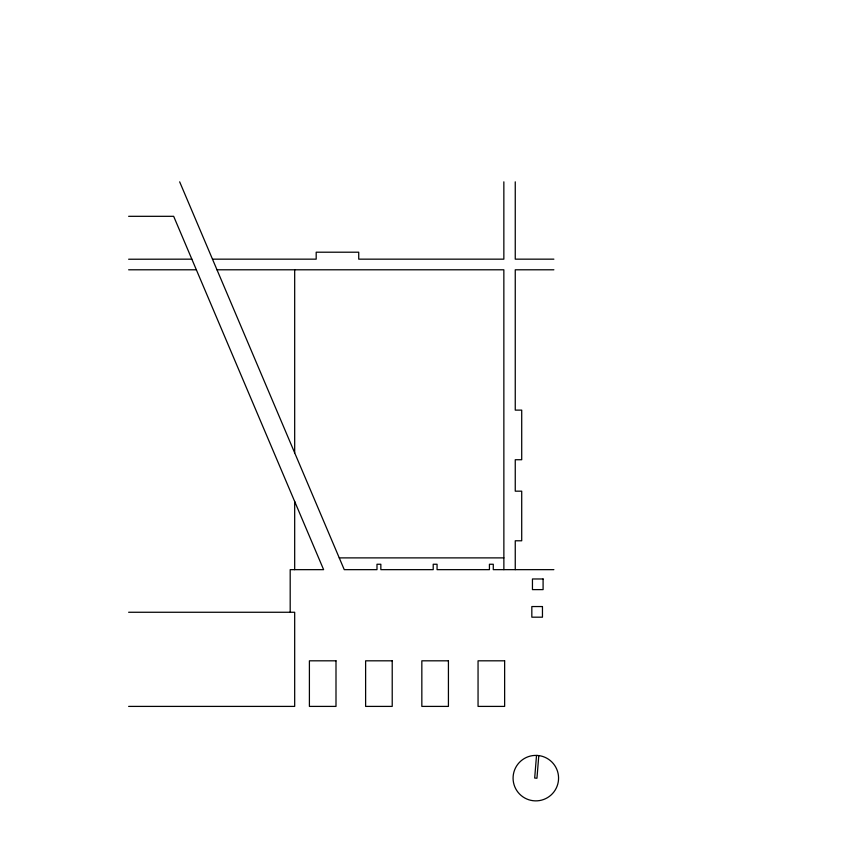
<?xml version="1.0" encoding="UTF-8"?>
<svg xmlns="http://www.w3.org/2000/svg" width="843" height="843" viewBox="0 0 843 843"><rect width="100%" height="100%" fill="white"/><g stroke="black" fill="none" stroke-linecap="round" stroke-linejoin="round"><path stroke-width="1.26" d="M536.517 755.444L534.683 778.047L536.949 778.226L538.793 755.634M128.631 216.314L173.658 216.314L323.617 569.657L290.192 569.657L290.192 612.26M191.846 259.159L128.631 259.233M212.478 259.159L316.188 259.159L316.188 252.205L358.728 252.205L358.728 259.159L503.851 259.159L503.851 181.835M553.883 259.159L515.252 259.159L515.252 181.835M128.631 269.792L196.356 269.792M216.988 269.792L503.851 269.792L503.872 569.657M553.883 269.792L515.252 269.792L515.252 410.119L521.712 410.119L521.712 459.73L515.252 459.73L515.252 491.174L521.712 491.174L521.712 540.784L515.252 540.784L515.252 569.657M339.255 557.887L503.872 557.887M553.883 569.657L493.281 569.657L493.281 564.252L489.425 564.252L489.425 569.657L437.064 569.657L437.064 564.252L433.207 564.252L433.207 569.657L380.846 569.657L380.846 564.252L376.99 564.252L376.99 569.657L344.25 569.657L179.664 181.835M128.631 612.26L294.681 612.26L294.681 706.402L128.631 706.402M294.681 269.792L294.681 452.849M294.681 501.469L294.681 569.657M543.092 578.972L532.449 578.972L532.449 589.615L543.092 589.615L543.092 578.972M542.46 606.549L531.828 606.549L531.828 617.181L542.46 617.181L542.46 606.549M335.999 660.817L309.402 660.817L309.402 706.402L335.999 706.402L335.999 660.817M392.216 660.817L365.62 660.817L365.62 706.402L392.216 706.402L392.216 660.817M448.423 660.817L421.837 660.817L421.837 706.402L448.423 706.402L448.423 660.817M504.641 660.817L478.055 660.817L478.055 706.402L504.641 706.402L504.641 660.817M537.665 755.465L534.683 755.423A22.74 22.74 0 0 0 515.716 788.763A22.74 22.74 0 0 0 553.946 791.872A22.74 22.74 0 0 0 540.605 755.897L537.665 755.465"/></g></svg>
